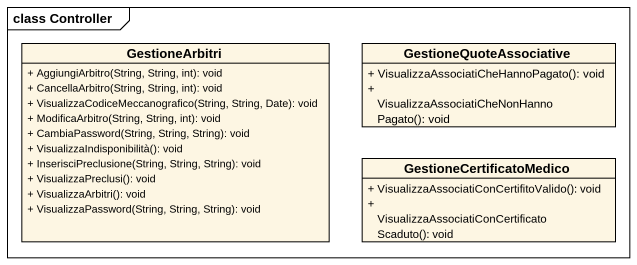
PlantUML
@startuml
mainframe class Controller
hide circle
hide empty members
skinparam classAttributeIconSize 0
class GestioneArbitri {
  + AggiungiArbitro(String, String, int): void
  + CancellaArbitro(String, String, int): void
  + VisualizzaCodiceMeccanografico(String, String, Date): void
  + ModificaArbitro(String, String, int): void
  + CambiaPassword(String, String, String): void
  + VisualizzaIndisponibilità(): void
  + InserisciPreclusione(String, String, String): void
  + VisualizzaPreclusi(): void
  + VisualizzaArbitri(): void
  + VisualizzaPassword(String, String, String): void
}
class GestioneQuoteAssociative {
  + VisualizzaAssociatiCheHannoPagato(): void
  + VisualizzaAssociatiCheNonHannoPagato(): void
}
class GestioneCertificatoMedico {
  + VisualizzaAssociatiConCertifitoValido(): void
  + VisualizzaAssociatiConCertificatoScaduto(): void
}
@enduml
